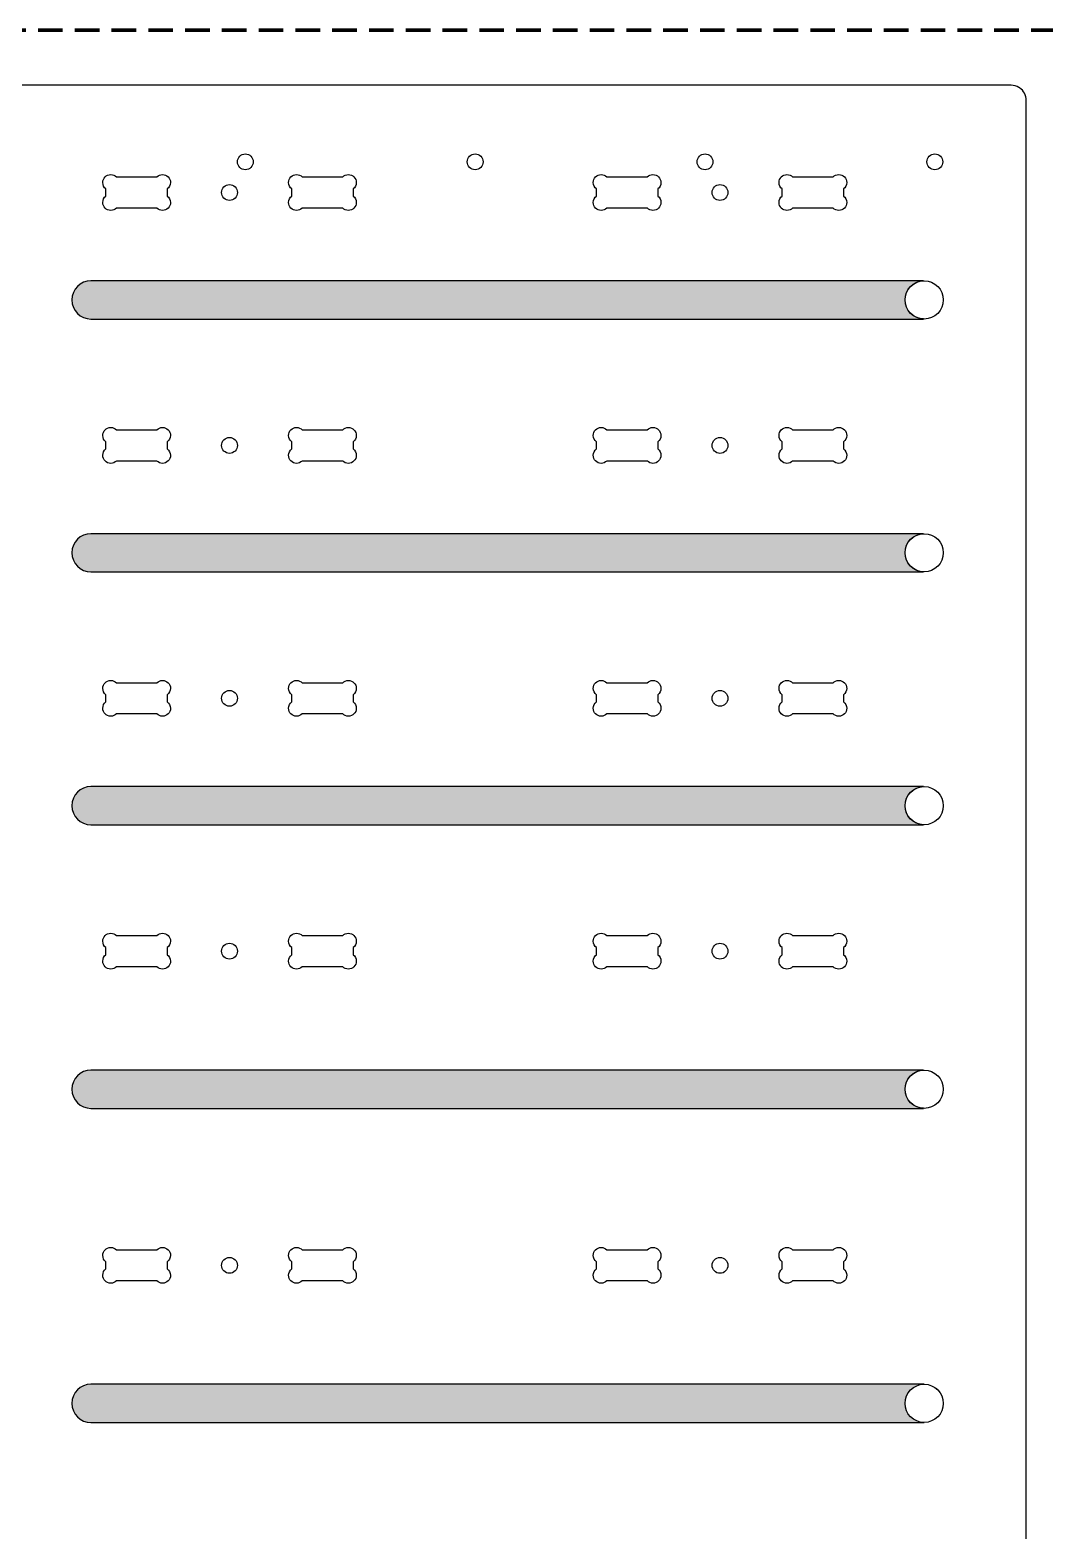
# Model space of a CAD drawing. Header units: inches. Extents: x 96.7 to 192.7, y 150 to 198.
# Drawn here: x 120.62 to 137.17, y 173.46 to 197.96 of the extents above; entities that cross this region are included whole.
import ezdxf

# ---------------------------------------------------------------- set-up
doc = ezdxf.new("R2010")
doc.units = ezdxf.units.IN
doc.header["$MEASUREMENT"] = 0
doc.linetypes.add('AI-Linetype-1', pattern=[0.6, 0.4, -0.2])
doc.layers.add('Layer 1', color=7, linetype='Continuous')

msp = doc.modelspace()

# ---------------------------------------------------------------- hatches: boundary and pattern name
at = {"layer": 'Layer 1'}
h = msp.add_hatch(color=4, dxfattribs=at)
h.dxf.hatch_style = 2
edge = h.paths.add_edge_path()
edge.add_spline(control_points=[(135.399, 175.79), (135.405, 175.785), (135.412, 175.779), (135.418, 175.773), (135.412, 175.779), (135.405, 175.785), (135.399, 175.79)], knot_values=[0, 0, 0, 0, 1, 1, 1, 2, 2, 2, 2], degree=3, periodic=1)
edge = h.paths.add_edge_path()
edge.add_spline(control_points=[(135.203, 175.859), (135.031, 175.859), (134.891, 175.719), (134.891, 175.547), (134.891, 175.375), (135.031, 175.235), (135.203, 175.235), (135.203, 175.235), (121.61, 175.235), (121.61, 175.235), (121.438, 175.235), (121.299, 175.374), (121.299, 175.547), (121.299, 175.72), (121.438, 175.859), (121.61, 175.859), (121.61, 175.859), (135.203, 175.859), (135.203, 175.859)], knot_values=[0, 0, 0, 0, 1, 1, 1, 2, 2, 2, 3, 3, 3, 4, 4, 4, 5, 5, 5, 6, 6, 6, 6], degree=3, periodic=1)
edge = h.paths.add_edge_path()
edge.add_spline(control_points=[(135.193, 180.985), (135.193, 180.985), (135.193, 180.985), (135.193, 180.985), (135.025, 180.979), (134.891, 180.842), (134.891, 180.673), (134.891, 180.504), (135.025, 180.367), (135.193, 180.362), (135.193, 180.362), (135.193, 180.361), (135.193, 180.361), (135.193, 180.361), (121.61, 180.361), (121.61, 180.361), (121.438, 180.361), (121.299, 180.5), (121.299, 180.673), (121.299, 180.846), (121.438, 180.985), (121.61, 180.985), (121.61, 180.985), (135.193, 180.985), (135.193, 180.985)], knot_values=[0, 0, 0, 0, 1, 1, 1, 2, 2, 2, 3, 3, 3, 4, 4, 4, 5, 5, 5, 6, 6, 6, 7, 7, 7, 8, 8, 8, 8], degree=3, periodic=1)
edge = h.paths.add_edge_path()
edge.add_spline(control_points=[(135.193, 185.611), (135.193, 185.611), (135.193, 185.611), (135.193, 185.611), (135.025, 185.605), (134.891, 185.468), (134.891, 185.299), (134.891, 185.13), (135.025, 184.993), (135.193, 184.988), (135.193, 184.988), (135.193, 184.987), (135.193, 184.987), (135.193, 184.987), (121.61, 184.987), (121.61, 184.987), (121.438, 184.987), (121.299, 185.127), (121.299, 185.299), (121.299, 185.472), (121.438, 185.611), (121.61, 185.611), (121.61, 185.611), (135.193, 185.611), (135.193, 185.611)], knot_values=[0, 0, 0, 0, 1, 1, 1, 2, 2, 2, 3, 3, 3, 4, 4, 4, 5, 5, 5, 6, 6, 6, 7, 7, 7, 8, 8, 8, 8], degree=3, periodic=1)
edge = h.paths.add_edge_path()
edge.add_spline(control_points=[(135.193, 189.737), (135.193, 189.737), (135.193, 189.737), (135.193, 189.737), (135.025, 189.732), (134.891, 189.595), (134.891, 189.426), (134.891, 189.257), (135.025, 189.119), (135.193, 189.114), (135.193, 189.114), (135.193, 189.114), (135.193, 189.114), (135.193, 189.114), (121.61, 189.114), (121.61, 189.114), (121.438, 189.114), (121.299, 189.253), (121.299, 189.426), (121.299, 189.598), (121.438, 189.737), (121.61, 189.737), (121.61, 189.737), (135.193, 189.737), (135.193, 189.737), (135.193, 189.737), (135.193, 189.737), (135.193, 189.737)], knot_values=[0, 0, 0, 0, 1, 1, 1, 2, 2, 2, 3, 3, 3, 4, 4, 4, 5, 5, 5, 6, 6, 6, 7, 7, 7, 8, 8, 8, 9, 9, 9, 9], degree=3, periodic=1)
edge = h.paths.add_edge_path()
edge.add_spline(control_points=[(135.193, 193.864), (135.193, 193.864), (135.193, 193.863), (135.193, 193.863), (135.025, 193.858), (134.891, 193.721), (134.891, 193.552), (134.891, 193.383), (135.025, 193.246), (135.193, 193.241), (135.193, 193.241), (135.193, 193.24), (135.193, 193.24), (135.193, 193.24), (121.61, 193.24), (121.61, 193.24), (121.438, 193.24), (121.299, 193.379), (121.299, 193.552), (121.299, 193.725), (121.438, 193.864), (121.61, 193.864), (121.61, 193.864), (135.193, 193.864), (135.193, 193.864)], knot_values=[0, 0, 0, 0, 1, 1, 1, 2, 2, 2, 3, 3, 3, 4, 4, 4, 5, 5, 5, 6, 6, 6, 7, 7, 7, 8, 8, 8, 8], degree=3, periodic=1)

# ---------------------------------------------------------------- linework, layer by layer
at = {"layer": 'Layer 1', "color": 1, "linetype": 'AI-Linetype-1', "lineweight": 120}
msp.add_lwpolyline([(96.747, 197.955), (192.745, 197.955), (192.745, 149.957), (96.747, 149.957), (96.747, 197.955)], dxfattribs=at)
at = {"layer": 'Layer 1', "color": 7, "lineweight": 25}
for points, knots in [([(136.62, 197.054), (136.668, 197.054), (136.712, 197.041), (136.75, 197.018), (136.754, 197.016), (136.757, 197.014), (136.761, 197.011), (136.827, 196.966), (136.87, 196.891), (136.87, 196.804), (136.87, 196.804), (136.87, 156.305), (136.87, 156.305), (136.87, 156.167), (136.759, 156.055), (136.62, 156.055), (136.62, 156.055), (134.87, 156.055), (134.87, 156.055), (134.87, 156.055), (133.87, 155.055), (133.87, 155.055), (133.87, 155.055), (121.872, 155.055), (121.872, 155.055), (121.872, 155.055), (120.872, 156.055), (120.872, 156.055), (120.872, 156.055), (119.747, 156.055), (119.747, 156.055), (119.608, 156.055), (119.497, 156.167), (119.497, 156.305), (119.497, 156.305), (119.497, 172.43), (119.497, 172.43), (119.497, 172.43), (118.622, 172.43), (118.622, 172.43), (118.483, 172.43), (118.372, 172.542), (118.372, 172.68), (118.372, 172.68), (118.372, 196.804), (118.372, 196.804), (118.372, 196.943), (118.483, 197.054), (118.622, 197.054), (118.622, 197.054), (136.62, 197.054), (136.62, 197.054)], [0, 0, 0, 0, 1, 1, 1, 2, 2, 2, 3, 3, 3, 4, 4, 4, 5, 5, 5, 6, 6, 6, 7, 7, 7, 8, 8, 8, 9, 9, 9, 10, 10, 10, 11, 11, 11, 12, 12, 12, 13, 13, 13, 14, 14, 14, 15, 15, 15, 16, 16, 16, 17, 17, 17, 17]), ([(124.128, 195.934), (124.057, 195.934), (123.999, 195.876), (123.999, 195.804), (123.999, 195.733), (124.057, 195.675), (124.128, 195.675), (124.2, 195.675), (124.257, 195.733), (124.257, 195.804), (124.257, 195.876), (124.2, 195.934), (124.128, 195.934)], [0, 0, 0, 0, 1, 1, 1, 2, 2, 2, 3, 3, 3, 4, 4, 4, 4]), ([(127.878, 195.934), (127.807, 195.934), (127.749, 195.876), (127.749, 195.804), (127.749, 195.733), (127.807, 195.675), (127.878, 195.675), (127.95, 195.675), (128.007, 195.733), (128.007, 195.804), (128.007, 195.876), (127.95, 195.934), (127.878, 195.934)], [0, 0, 0, 0, 1, 1, 1, 2, 2, 2, 3, 3, 3, 4, 4, 4, 4]), ([(131.628, 195.934), (131.557, 195.934), (131.499, 195.876), (131.499, 195.804), (131.499, 195.733), (131.557, 195.675), (131.628, 195.675), (131.7, 195.675), (131.757, 195.733), (131.757, 195.804), (131.757, 195.876), (131.7, 195.934), (131.628, 195.934)], [0, 0, 0, 0, 1, 1, 1, 2, 2, 2, 3, 3, 3, 4, 4, 4, 4]), ([(135.378, 195.934), (135.307, 195.934), (135.249, 195.876), (135.249, 195.804), (135.249, 195.733), (135.307, 195.675), (135.378, 195.675), (135.45, 195.675), (135.507, 195.733), (135.507, 195.804), (135.507, 195.876), (135.45, 195.934), (135.378, 195.934)], [0, 0, 0, 0, 1, 1, 1, 2, 2, 2, 3, 3, 3, 4, 4, 4, 4]), ([(122.777, 195.596), (122.741, 195.596), (122.709, 195.582), (122.685, 195.558), (122.685, 195.558), (122.025, 195.558), (122.025, 195.558), (122.001, 195.582), (121.969, 195.596), (121.933, 195.596), (121.861, 195.596), (121.803, 195.538), (121.803, 195.466), (121.803, 195.423), (121.823, 195.386), (121.855, 195.362), (121.855, 195.362), (121.855, 195.246), (121.855, 195.246), (121.823, 195.222), (121.803, 195.185), (121.803, 195.142), (121.803, 195.07), (121.861, 195.012), (121.933, 195.012), (121.969, 195.012), (122.001, 195.026), (122.025, 195.05), (122.025, 195.05), (122.686, 195.05), (122.686, 195.05), (122.709, 195.026), (122.742, 195.012), (122.777, 195.012), (122.849, 195.012), (122.908, 195.07), (122.908, 195.142), (122.908, 195.185), (122.887, 195.222), (122.855, 195.246), (122.855, 195.246), (122.855, 195.362), (122.855, 195.362), (122.887, 195.386), (122.908, 195.423), (122.908, 195.466), (122.908, 195.538), (122.849, 195.596), (122.777, 195.596)], [0, 0, 0, 0, 1, 1, 1, 2, 2, 2, 3, 3, 3, 4, 4, 4, 5, 5, 5, 6, 6, 6, 7, 7, 7, 8, 8, 8, 9, 9, 9, 10, 10, 10, 11, 11, 11, 12, 12, 12, 13, 13, 13, 14, 14, 14, 15, 15, 15, 16, 16, 16, 16]), ([(123.871, 195.433), (123.799, 195.433), (123.742, 195.375), (123.742, 195.304), (123.742, 195.232), (123.799, 195.175), (123.871, 195.175), (123.942, 195.175), (124, 195.232), (124, 195.304), (124, 195.375), (123.942, 195.433), (123.871, 195.433)], [0, 0, 0, 0, 1, 1, 1, 2, 2, 2, 3, 3, 3, 4, 4, 4, 4]), ([(125.809, 195.596), (125.773, 195.596), (125.74, 195.582), (125.717, 195.558), (125.717, 195.558), (125.056, 195.558), (125.056, 195.558), (125.033, 195.582), (125, 195.596), (124.964, 195.596), (124.892, 195.596), (124.834, 195.538), (124.834, 195.466), (124.834, 195.423), (124.855, 195.386), (124.886, 195.362), (124.886, 195.362), (124.886, 195.246), (124.886, 195.246), (124.855, 195.222), (124.834, 195.185), (124.834, 195.142), (124.834, 195.07), (124.892, 195.012), (124.964, 195.012), (125, 195.012), (125.032, 195.026), (125.056, 195.05), (125.056, 195.05), (125.717, 195.05), (125.717, 195.05), (125.741, 195.026), (125.773, 195.012), (125.809, 195.012), (125.881, 195.012), (125.939, 195.07), (125.939, 195.142), (125.939, 195.185), (125.918, 195.222), (125.886, 195.246), (125.886, 195.246), (125.886, 195.362), (125.886, 195.362), (125.918, 195.386), (125.939, 195.423), (125.939, 195.466), (125.939, 195.538), (125.881, 195.596), (125.809, 195.596)], [0, 0, 0, 0, 1, 1, 1, 2, 2, 2, 3, 3, 3, 4, 4, 4, 5, 5, 5, 6, 6, 6, 7, 7, 7, 8, 8, 8, 9, 9, 9, 10, 10, 10, 11, 11, 11, 12, 12, 12, 13, 13, 13, 14, 14, 14, 15, 15, 15, 16, 16, 16, 16]), ([(130.778, 195.596), (130.742, 195.596), (130.71, 195.582), (130.686, 195.558), (130.686, 195.558), (130.026, 195.558), (130.026, 195.558), (130.003, 195.582), (129.97, 195.596), (129.934, 195.596), (129.862, 195.596), (129.804, 195.538), (129.804, 195.466), (129.804, 195.423), (129.824, 195.386), (129.856, 195.362), (129.856, 195.362), (129.856, 195.246), (129.856, 195.246), (129.824, 195.222), (129.804, 195.185), (129.804, 195.142), (129.804, 195.07), (129.862, 195.012), (129.934, 195.012), (129.97, 195.012), (130.002, 195.026), (130.026, 195.05), (130.026, 195.05), (130.687, 195.05), (130.687, 195.05), (130.71, 195.026), (130.743, 195.012), (130.778, 195.012), (130.85, 195.012), (130.909, 195.07), (130.909, 195.142), (130.909, 195.185), (130.888, 195.222), (130.856, 195.246), (130.856, 195.246), (130.856, 195.362), (130.856, 195.362), (130.888, 195.386), (130.909, 195.423), (130.909, 195.466), (130.909, 195.538), (130.85, 195.596), (130.778, 195.596)], [0, 0, 0, 0, 1, 1, 1, 2, 2, 2, 3, 3, 3, 4, 4, 4, 5, 5, 5, 6, 6, 6, 7, 7, 7, 8, 8, 8, 9, 9, 9, 10, 10, 10, 11, 11, 11, 12, 12, 12, 13, 13, 13, 14, 14, 14, 15, 15, 15, 16, 16, 16, 16]), ([(131.872, 195.433), (131.8, 195.433), (131.743, 195.375), (131.743, 195.304), (131.743, 195.232), (131.8, 195.175), (131.872, 195.175), (131.943, 195.175), (132.001, 195.232), (132.001, 195.304), (132.001, 195.375), (131.943, 195.433), (131.872, 195.433)], [0, 0, 0, 0, 1, 1, 1, 2, 2, 2, 3, 3, 3, 4, 4, 4, 4]), ([(133.81, 195.596), (133.774, 195.596), (133.741, 195.582), (133.718, 195.558), (133.718, 195.558), (133.057, 195.558), (133.057, 195.558), (133.034, 195.582), (133.001, 195.596), (132.965, 195.596), (132.893, 195.596), (132.835, 195.538), (132.835, 195.466), (132.835, 195.423), (132.856, 195.386), (132.887, 195.362), (132.887, 195.362), (132.887, 195.246), (132.887, 195.246), (132.856, 195.222), (132.835, 195.185), (132.835, 195.142), (132.835, 195.07), (132.893, 195.012), (132.965, 195.012), (133.001, 195.012), (133.033, 195.026), (133.057, 195.05), (133.057, 195.05), (133.718, 195.05), (133.718, 195.05), (133.742, 195.026), (133.774, 195.012), (133.81, 195.012), (133.882, 195.012), (133.94, 195.07), (133.94, 195.142), (133.94, 195.185), (133.919, 195.222), (133.887, 195.246), (133.887, 195.246), (133.887, 195.362), (133.887, 195.362), (133.919, 195.386), (133.94, 195.423), (133.94, 195.466), (133.94, 195.538), (133.882, 195.596), (133.81, 195.596)], [0, 0, 0, 0, 1, 1, 1, 2, 2, 2, 3, 3, 3, 4, 4, 4, 5, 5, 5, 6, 6, 6, 7, 7, 7, 8, 8, 8, 9, 9, 9, 10, 10, 10, 11, 11, 11, 12, 12, 12, 13, 13, 13, 14, 14, 14, 15, 15, 15, 16, 16, 16, 16]), ([(135.193, 193.864), (135.193, 193.864), (135.193, 193.863), (135.193, 193.863), (135.025, 193.858), (134.891, 193.721), (134.891, 193.552), (134.891, 193.383), (135.025, 193.246), (135.193, 193.241), (135.193, 193.241), (135.193, 193.24), (135.193, 193.24), (135.193, 193.24), (121.61, 193.24), (121.61, 193.24), (121.438, 193.24), (121.299, 193.379), (121.299, 193.552), (121.299, 193.725), (121.438, 193.864), (121.61, 193.864), (121.61, 193.864), (135.193, 193.864), (135.193, 193.864)], [0, 0, 0, 0, 1, 1, 1, 2, 2, 2, 3, 3, 3, 4, 4, 4, 5, 5, 5, 6, 6, 6, 7, 7, 7, 8, 8, 8, 8]), ([(135.203, 193.864), (135.031, 193.864), (134.891, 193.724), (134.891, 193.552), (134.891, 193.38), (135.031, 193.24), (135.203, 193.24), (135.375, 193.24), (135.515, 193.38), (135.515, 193.552), (135.515, 193.724), (135.375, 193.864), (135.203, 193.864)], [0, 0, 0, 0, 1, 1, 1, 2, 2, 2, 3, 3, 3, 4, 4, 4, 4]), ([(122.777, 191.47), (122.741, 191.47), (122.709, 191.455), (122.685, 191.432), (122.685, 191.432), (122.025, 191.432), (122.025, 191.432), (122.001, 191.455), (121.969, 191.47), (121.933, 191.47), (121.861, 191.47), (121.803, 191.412), (121.803, 191.34), (121.803, 191.297), (121.823, 191.259), (121.855, 191.236), (121.855, 191.236), (121.855, 191.12), (121.855, 191.12), (121.823, 191.096), (121.803, 191.058), (121.803, 191.016), (121.803, 190.944), (121.861, 190.885), (121.933, 190.885), (121.969, 190.885), (122.001, 190.9), (122.025, 190.923), (122.025, 190.923), (122.686, 190.923), (122.686, 190.923), (122.709, 190.9), (122.742, 190.885), (122.777, 190.885), (122.849, 190.885), (122.908, 190.944), (122.908, 191.016), (122.908, 191.058), (122.887, 191.096), (122.855, 191.12), (122.855, 191.12), (122.855, 191.236), (122.855, 191.236), (122.887, 191.259), (122.908, 191.297), (122.908, 191.34), (122.908, 191.412), (122.849, 191.47), (122.777, 191.47)], [0, 0, 0, 0, 1, 1, 1, 2, 2, 2, 3, 3, 3, 4, 4, 4, 5, 5, 5, 6, 6, 6, 7, 7, 7, 8, 8, 8, 9, 9, 9, 10, 10, 10, 11, 11, 11, 12, 12, 12, 13, 13, 13, 14, 14, 14, 15, 15, 15, 16, 16, 16, 16]), ([(123.871, 191.307), (123.799, 191.307), (123.742, 191.249), (123.742, 191.177), (123.742, 191.106), (123.799, 191.048), (123.871, 191.048), (123.942, 191.048), (124, 191.106), (124, 191.177), (124, 191.249), (123.942, 191.307), (123.871, 191.307)], [0, 0, 0, 0, 1, 1, 1, 2, 2, 2, 3, 3, 3, 4, 4, 4, 4]), ([(125.809, 191.47), (125.773, 191.47), (125.74, 191.455), (125.717, 191.432), (125.717, 191.432), (125.056, 191.432), (125.056, 191.432), (125.033, 191.455), (125, 191.47), (124.964, 191.47), (124.892, 191.47), (124.834, 191.412), (124.834, 191.34), (124.834, 191.297), (124.855, 191.259), (124.886, 191.236), (124.886, 191.236), (124.886, 191.119), (124.886, 191.119), (124.855, 191.096), (124.834, 191.058), (124.834, 191.016), (124.834, 190.944), (124.892, 190.885), (124.964, 190.885), (125, 190.885), (125.032, 190.9), (125.056, 190.923), (125.056, 190.923), (125.717, 190.923), (125.717, 190.923), (125.741, 190.9), (125.773, 190.885), (125.809, 190.885), (125.881, 190.885), (125.939, 190.944), (125.939, 191.016), (125.939, 191.058), (125.918, 191.096), (125.886, 191.12), (125.886, 191.12), (125.886, 191.236), (125.886, 191.236), (125.918, 191.259), (125.939, 191.297), (125.939, 191.34), (125.939, 191.412), (125.881, 191.47), (125.809, 191.47)], [0, 0, 0, 0, 1, 1, 1, 2, 2, 2, 3, 3, 3, 4, 4, 4, 5, 5, 5, 6, 6, 6, 7, 7, 7, 8, 8, 8, 9, 9, 9, 10, 10, 10, 11, 11, 11, 12, 12, 12, 13, 13, 13, 14, 14, 14, 15, 15, 15, 16, 16, 16, 16]), ([(130.778, 191.47), (130.742, 191.47), (130.71, 191.455), (130.686, 191.432), (130.686, 191.432), (130.026, 191.432), (130.026, 191.432), (130.003, 191.455), (129.97, 191.47), (129.934, 191.47), (129.862, 191.47), (129.804, 191.412), (129.804, 191.34), (129.804, 191.297), (129.824, 191.259), (129.856, 191.236), (129.856, 191.236), (129.856, 191.12), (129.856, 191.12), (129.824, 191.096), (129.804, 191.058), (129.804, 191.016), (129.804, 190.944), (129.862, 190.885), (129.934, 190.885), (129.97, 190.885), (130.002, 190.9), (130.026, 190.923), (130.026, 190.923), (130.687, 190.923), (130.687, 190.923), (130.71, 190.9), (130.743, 190.885), (130.778, 190.885), (130.85, 190.885), (130.909, 190.944), (130.909, 191.016), (130.909, 191.058), (130.888, 191.096), (130.856, 191.12), (130.856, 191.12), (130.856, 191.236), (130.856, 191.236), (130.888, 191.259), (130.909, 191.297), (130.909, 191.34), (130.909, 191.412), (130.85, 191.47), (130.778, 191.47)], [0, 0, 0, 0, 1, 1, 1, 2, 2, 2, 3, 3, 3, 4, 4, 4, 5, 5, 5, 6, 6, 6, 7, 7, 7, 8, 8, 8, 9, 9, 9, 10, 10, 10, 11, 11, 11, 12, 12, 12, 13, 13, 13, 14, 14, 14, 15, 15, 15, 16, 16, 16, 16]), ([(131.872, 191.307), (131.8, 191.307), (131.743, 191.249), (131.743, 191.177), (131.743, 191.106), (131.8, 191.048), (131.872, 191.048), (131.943, 191.048), (132.001, 191.106), (132.001, 191.177), (132.001, 191.249), (131.943, 191.307), (131.872, 191.307)], [0, 0, 0, 0, 1, 1, 1, 2, 2, 2, 3, 3, 3, 4, 4, 4, 4]), ([(133.81, 191.47), (133.774, 191.47), (133.741, 191.455), (133.718, 191.432), (133.718, 191.432), (133.057, 191.432), (133.057, 191.432), (133.034, 191.455), (133.001, 191.47), (132.965, 191.47), (132.893, 191.47), (132.835, 191.412), (132.835, 191.34), (132.835, 191.297), (132.856, 191.259), (132.887, 191.236), (132.887, 191.236), (132.887, 191.119), (132.887, 191.119), (132.856, 191.096), (132.835, 191.058), (132.835, 191.016), (132.835, 190.944), (132.893, 190.885), (132.965, 190.885), (133.001, 190.885), (133.033, 190.9), (133.057, 190.923), (133.057, 190.923), (133.718, 190.923), (133.718, 190.923), (133.742, 190.9), (133.774, 190.885), (133.81, 190.885), (133.882, 190.885), (133.94, 190.944), (133.94, 191.016), (133.94, 191.058), (133.919, 191.096), (133.887, 191.12), (133.887, 191.12), (133.887, 191.236), (133.887, 191.236), (133.919, 191.259), (133.94, 191.297), (133.94, 191.34), (133.94, 191.412), (133.882, 191.47), (133.81, 191.47)], [0, 0, 0, 0, 1, 1, 1, 2, 2, 2, 3, 3, 3, 4, 4, 4, 5, 5, 5, 6, 6, 6, 7, 7, 7, 8, 8, 8, 9, 9, 9, 10, 10, 10, 11, 11, 11, 12, 12, 12, 13, 13, 13, 14, 14, 14, 15, 15, 15, 16, 16, 16, 16]), ([(135.193, 189.737), (135.193, 189.737), (135.193, 189.737), (135.193, 189.737), (135.025, 189.732), (134.891, 189.595), (134.891, 189.426), (134.891, 189.257), (135.025, 189.119), (135.193, 189.114), (135.193, 189.114), (135.193, 189.114), (135.193, 189.114), (135.193, 189.114), (121.61, 189.114), (121.61, 189.114), (121.438, 189.114), (121.299, 189.253), (121.299, 189.426), (121.299, 189.598), (121.438, 189.737), (121.61, 189.737), (121.61, 189.737), (135.193, 189.737), (135.193, 189.737), (135.193, 189.737), (135.193, 189.737), (135.193, 189.737)], [0, 0, 0, 0, 1, 1, 1, 2, 2, 2, 3, 3, 3, 4, 4, 4, 5, 5, 5, 6, 6, 6, 7, 7, 7, 8, 8, 8, 9, 9, 9, 9]), ([(135.203, 189.737), (135.031, 189.737), (134.891, 189.598), (134.891, 189.426), (134.891, 189.253), (135.031, 189.114), (135.203, 189.114), (135.375, 189.114), (135.515, 189.253), (135.515, 189.426), (135.515, 189.598), (135.375, 189.737), (135.203, 189.737)], [0, 0, 0, 0, 1, 1, 1, 2, 2, 2, 3, 3, 3, 4, 4, 4, 4]), ([(122.777, 187.343), (122.741, 187.343), (122.709, 187.329), (122.685, 187.305), (122.685, 187.305), (122.025, 187.305), (122.025, 187.305), (122.001, 187.329), (121.969, 187.343), (121.933, 187.343), (121.861, 187.343), (121.803, 187.285), (121.803, 187.213), (121.803, 187.171), (121.823, 187.133), (121.855, 187.109), (121.855, 187.109), (121.855, 186.993), (121.855, 186.993), (121.823, 186.97), (121.803, 186.932), (121.803, 186.889), (121.803, 186.817), (121.861, 186.759), (121.933, 186.759), (121.969, 186.759), (122.001, 186.774), (122.025, 186.797), (122.025, 186.797), (122.686, 186.797), (122.686, 186.797), (122.709, 186.774), (122.742, 186.759), (122.777, 186.759), (122.849, 186.759), (122.908, 186.817), (122.908, 186.889), (122.908, 186.932), (122.887, 186.97), (122.855, 186.993), (122.855, 186.993), (122.855, 187.109), (122.855, 187.109), (122.887, 187.133), (122.908, 187.171), (122.908, 187.213), (122.908, 187.285), (122.849, 187.343), (122.777, 187.343)], [0, 0, 0, 0, 1, 1, 1, 2, 2, 2, 3, 3, 3, 4, 4, 4, 5, 5, 5, 6, 6, 6, 7, 7, 7, 8, 8, 8, 9, 9, 9, 10, 10, 10, 11, 11, 11, 12, 12, 12, 13, 13, 13, 14, 14, 14, 15, 15, 15, 16, 16, 16, 16]), ([(123.871, 187.18), (123.799, 187.18), (123.742, 187.122), (123.742, 187.051), (123.742, 186.98), (123.799, 186.922), (123.871, 186.922), (123.942, 186.922), (124, 186.98), (124, 187.051), (124, 187.122), (123.942, 187.18), (123.871, 187.18)], [0, 0, 0, 0, 1, 1, 1, 2, 2, 2, 3, 3, 3, 4, 4, 4, 4]), ([(125.809, 187.343), (125.773, 187.343), (125.74, 187.329), (125.717, 187.305), (125.717, 187.305), (125.056, 187.305), (125.056, 187.305), (125.033, 187.329), (125, 187.343), (124.964, 187.343), (124.892, 187.343), (124.834, 187.285), (124.834, 187.213), (124.834, 187.171), (124.855, 187.133), (124.886, 187.109), (124.886, 187.109), (124.886, 186.993), (124.886, 186.993), (124.855, 186.969), (124.834, 186.932), (124.834, 186.889), (124.834, 186.817), (124.892, 186.759), (124.964, 186.759), (125, 186.759), (125.032, 186.774), (125.056, 186.797), (125.056, 186.797), (125.717, 186.797), (125.717, 186.797), (125.741, 186.774), (125.773, 186.759), (125.809, 186.759), (125.881, 186.759), (125.939, 186.817), (125.939, 186.889), (125.939, 186.932), (125.918, 186.97), (125.886, 186.993), (125.886, 186.993), (125.886, 187.109), (125.886, 187.109), (125.918, 187.133), (125.939, 187.171), (125.939, 187.213), (125.939, 187.285), (125.881, 187.343), (125.809, 187.343)], [0, 0, 0, 0, 1, 1, 1, 2, 2, 2, 3, 3, 3, 4, 4, 4, 5, 5, 5, 6, 6, 6, 7, 7, 7, 8, 8, 8, 9, 9, 9, 10, 10, 10, 11, 11, 11, 12, 12, 12, 13, 13, 13, 14, 14, 14, 15, 15, 15, 16, 16, 16, 16]), ([(130.778, 187.343), (130.742, 187.343), (130.71, 187.329), (130.686, 187.305), (130.686, 187.305), (130.026, 187.305), (130.026, 187.305), (130.003, 187.329), (129.97, 187.343), (129.934, 187.343), (129.862, 187.343), (129.804, 187.285), (129.804, 187.213), (129.804, 187.171), (129.824, 187.133), (129.856, 187.109), (129.856, 187.109), (129.856, 186.993), (129.856, 186.993), (129.824, 186.97), (129.804, 186.932), (129.804, 186.889), (129.804, 186.817), (129.862, 186.759), (129.934, 186.759), (129.97, 186.759), (130.002, 186.774), (130.026, 186.797), (130.026, 186.797), (130.687, 186.797), (130.687, 186.797), (130.71, 186.774), (130.743, 186.759), (130.778, 186.759), (130.85, 186.759), (130.909, 186.817), (130.909, 186.889), (130.909, 186.932), (130.888, 186.97), (130.856, 186.993), (130.856, 186.993), (130.856, 187.109), (130.856, 187.109), (130.888, 187.133), (130.909, 187.171), (130.909, 187.213), (130.909, 187.285), (130.85, 187.343), (130.778, 187.343)], [0, 0, 0, 0, 1, 1, 1, 2, 2, 2, 3, 3, 3, 4, 4, 4, 5, 5, 5, 6, 6, 6, 7, 7, 7, 8, 8, 8, 9, 9, 9, 10, 10, 10, 11, 11, 11, 12, 12, 12, 13, 13, 13, 14, 14, 14, 15, 15, 15, 16, 16, 16, 16]), ([(131.872, 187.18), (131.8, 187.18), (131.743, 187.122), (131.743, 187.051), (131.743, 186.98), (131.8, 186.922), (131.872, 186.922), (131.943, 186.922), (132.001, 186.98), (132.001, 187.051), (132.001, 187.122), (131.943, 187.18), (131.872, 187.18)], [0, 0, 0, 0, 1, 1, 1, 2, 2, 2, 3, 3, 3, 4, 4, 4, 4]), ([(133.81, 187.343), (133.774, 187.343), (133.741, 187.329), (133.718, 187.305), (133.718, 187.305), (133.057, 187.305), (133.057, 187.305), (133.034, 187.329), (133.001, 187.343), (132.965, 187.343), (132.893, 187.343), (132.835, 187.285), (132.835, 187.213), (132.835, 187.171), (132.856, 187.133), (132.887, 187.109), (132.887, 187.109), (132.887, 186.993), (132.887, 186.993), (132.856, 186.969), (132.835, 186.932), (132.835, 186.889), (132.835, 186.817), (132.893, 186.759), (132.965, 186.759), (133.001, 186.759), (133.033, 186.774), (133.057, 186.797), (133.057, 186.797), (133.718, 186.797), (133.718, 186.797), (133.742, 186.774), (133.774, 186.759), (133.81, 186.759), (133.882, 186.759), (133.94, 186.817), (133.94, 186.889), (133.94, 186.932), (133.919, 186.97), (133.887, 186.993), (133.887, 186.993), (133.887, 187.109), (133.887, 187.109), (133.919, 187.133), (133.94, 187.171), (133.94, 187.213), (133.94, 187.285), (133.882, 187.343), (133.81, 187.343)], [0, 0, 0, 0, 1, 1, 1, 2, 2, 2, 3, 3, 3, 4, 4, 4, 5, 5, 5, 6, 6, 6, 7, 7, 7, 8, 8, 8, 9, 9, 9, 10, 10, 10, 11, 11, 11, 12, 12, 12, 13, 13, 13, 14, 14, 14, 15, 15, 15, 16, 16, 16, 16]), ([(135.193, 185.611), (135.193, 185.611), (135.193, 185.611), (135.193, 185.611), (135.025, 185.605), (134.891, 185.468), (134.891, 185.299), (134.891, 185.13), (135.025, 184.993), (135.193, 184.988), (135.193, 184.988), (135.193, 184.987), (135.193, 184.987), (135.193, 184.987), (121.61, 184.987), (121.61, 184.987), (121.438, 184.987), (121.299, 185.127), (121.299, 185.299), (121.299, 185.472), (121.438, 185.611), (121.61, 185.611), (121.61, 185.611), (135.193, 185.611), (135.193, 185.611)], [0, 0, 0, 0, 1, 1, 1, 2, 2, 2, 3, 3, 3, 4, 4, 4, 5, 5, 5, 6, 6, 6, 7, 7, 7, 8, 8, 8, 8]), ([(135.203, 185.611), (135.031, 185.611), (134.891, 185.471), (134.891, 185.299), (134.891, 185.127), (135.031, 184.987), (135.203, 184.987), (135.375, 184.987), (135.515, 185.127), (135.515, 185.299), (135.515, 185.471), (135.375, 185.611), (135.203, 185.611)], [0, 0, 0, 0, 1, 1, 1, 2, 2, 2, 3, 3, 3, 4, 4, 4, 4]), ([(122.777, 183.217), (122.741, 183.217), (122.709, 183.203), (122.685, 183.179), (122.685, 183.179), (122.025, 183.179), (122.025, 183.179), (122.001, 183.203), (121.969, 183.217), (121.933, 183.217), (121.861, 183.217), (121.803, 183.159), (121.803, 183.087), (121.803, 183.044), (121.823, 183.007), (121.855, 182.983), (121.855, 182.983), (121.855, 182.867), (121.855, 182.867), (121.823, 182.843), (121.803, 182.806), (121.803, 182.763), (121.803, 182.691), (121.861, 182.633), (121.933, 182.633), (121.969, 182.633), (122.001, 182.647), (122.025, 182.67), (122.025, 182.67), (122.686, 182.67), (122.686, 182.67), (122.709, 182.647), (122.742, 182.633), (122.777, 182.633), (122.849, 182.633), (122.908, 182.691), (122.908, 182.763), (122.908, 182.806), (122.887, 182.843), (122.855, 182.867), (122.855, 182.867), (122.855, 182.983), (122.855, 182.983), (122.887, 183.007), (122.908, 183.044), (122.908, 183.087), (122.908, 183.159), (122.849, 183.217), (122.777, 183.217)], [0, 0, 0, 0, 1, 1, 1, 2, 2, 2, 3, 3, 3, 4, 4, 4, 5, 5, 5, 6, 6, 6, 7, 7, 7, 8, 8, 8, 9, 9, 9, 10, 10, 10, 11, 11, 11, 12, 12, 12, 13, 13, 13, 14, 14, 14, 15, 15, 15, 16, 16, 16, 16]), ([(125.809, 183.217), (125.773, 183.217), (125.74, 183.203), (125.717, 183.179), (125.717, 183.179), (125.056, 183.179), (125.056, 183.179), (125.033, 183.203), (125, 183.217), (124.964, 183.217), (124.892, 183.217), (124.834, 183.159), (124.834, 183.087), (124.834, 183.044), (124.855, 183.007), (124.886, 182.983), (124.886, 182.983), (124.886, 182.867), (124.886, 182.867), (124.855, 182.843), (124.834, 182.805), (124.834, 182.763), (124.834, 182.691), (124.892, 182.633), (124.964, 182.633), (125, 182.633), (125.032, 182.647), (125.056, 182.67), (125.056, 182.67), (125.717, 182.67), (125.717, 182.67), (125.741, 182.647), (125.773, 182.633), (125.809, 182.633), (125.881, 182.633), (125.939, 182.691), (125.939, 182.763), (125.939, 182.806), (125.918, 182.843), (125.886, 182.867), (125.886, 182.867), (125.886, 182.983), (125.886, 182.983), (125.918, 183.007), (125.939, 183.044), (125.939, 183.087), (125.939, 183.159), (125.881, 183.217), (125.809, 183.217)], [0, 0, 0, 0, 1, 1, 1, 2, 2, 2, 3, 3, 3, 4, 4, 4, 5, 5, 5, 6, 6, 6, 7, 7, 7, 8, 8, 8, 9, 9, 9, 10, 10, 10, 11, 11, 11, 12, 12, 12, 13, 13, 13, 14, 14, 14, 15, 15, 15, 16, 16, 16, 16]), ([(130.778, 183.217), (130.742, 183.217), (130.71, 183.203), (130.686, 183.179), (130.686, 183.179), (130.026, 183.179), (130.026, 183.179), (130.003, 183.203), (129.97, 183.217), (129.934, 183.217), (129.862, 183.217), (129.804, 183.159), (129.804, 183.087), (129.804, 183.044), (129.824, 183.007), (129.856, 182.983), (129.856, 182.983), (129.856, 182.867), (129.856, 182.867), (129.824, 182.843), (129.804, 182.806), (129.804, 182.763), (129.804, 182.691), (129.862, 182.633), (129.934, 182.633), (129.97, 182.633), (130.002, 182.647), (130.026, 182.67), (130.026, 182.67), (130.687, 182.67), (130.687, 182.67), (130.71, 182.647), (130.743, 182.633), (130.778, 182.633), (130.85, 182.633), (130.909, 182.691), (130.909, 182.763), (130.909, 182.806), (130.888, 182.843), (130.856, 182.867), (130.856, 182.867), (130.856, 182.983), (130.856, 182.983), (130.888, 183.007), (130.909, 183.044), (130.909, 183.087), (130.909, 183.159), (130.85, 183.217), (130.778, 183.217)], [0, 0, 0, 0, 1, 1, 1, 2, 2, 2, 3, 3, 3, 4, 4, 4, 5, 5, 5, 6, 6, 6, 7, 7, 7, 8, 8, 8, 9, 9, 9, 10, 10, 10, 11, 11, 11, 12, 12, 12, 13, 13, 13, 14, 14, 14, 15, 15, 15, 16, 16, 16, 16]), ([(133.81, 183.217), (133.774, 183.217), (133.741, 183.203), (133.718, 183.179), (133.718, 183.179), (133.057, 183.179), (133.057, 183.179), (133.034, 183.203), (133.001, 183.217), (132.965, 183.217), (132.893, 183.217), (132.835, 183.159), (132.835, 183.087), (132.835, 183.044), (132.856, 183.007), (132.887, 182.983), (132.887, 182.983), (132.887, 182.867), (132.887, 182.867), (132.856, 182.843), (132.835, 182.805), (132.835, 182.763), (132.835, 182.691), (132.893, 182.633), (132.965, 182.633), (133.001, 182.633), (133.033, 182.647), (133.057, 182.67), (133.057, 182.67), (133.718, 182.67), (133.718, 182.67), (133.742, 182.647), (133.774, 182.633), (133.81, 182.633), (133.882, 182.633), (133.94, 182.691), (133.94, 182.763), (133.94, 182.806), (133.919, 182.843), (133.887, 182.867), (133.887, 182.867), (133.887, 182.983), (133.887, 182.983), (133.919, 183.007), (133.94, 183.044), (133.94, 183.087), (133.94, 183.159), (133.882, 183.217), (133.81, 183.217)], [0, 0, 0, 0, 1, 1, 1, 2, 2, 2, 3, 3, 3, 4, 4, 4, 5, 5, 5, 6, 6, 6, 7, 7, 7, 8, 8, 8, 9, 9, 9, 10, 10, 10, 11, 11, 11, 12, 12, 12, 13, 13, 13, 14, 14, 14, 15, 15, 15, 16, 16, 16, 16]), ([(123.871, 183.054), (123.799, 183.054), (123.742, 182.996), (123.742, 182.925), (123.742, 182.853), (123.799, 182.795), (123.871, 182.795), (123.942, 182.795), (124, 182.853), (124, 182.925), (124, 182.996), (123.942, 183.054), (123.871, 183.054)], [0, 0, 0, 0, 1, 1, 1, 2, 2, 2, 3, 3, 3, 4, 4, 4, 4]), ([(131.872, 183.054), (131.8, 183.054), (131.743, 182.996), (131.743, 182.925), (131.743, 182.853), (131.8, 182.795), (131.872, 182.795), (131.943, 182.795), (132.001, 182.853), (132.001, 182.925), (132.001, 182.996), (131.943, 183.054), (131.872, 183.054)], [0, 0, 0, 0, 1, 1, 1, 2, 2, 2, 3, 3, 3, 4, 4, 4, 4]), ([(135.193, 180.985), (135.193, 180.985), (135.193, 180.985), (135.193, 180.985), (135.025, 180.979), (134.891, 180.842), (134.891, 180.673), (134.891, 180.504), (135.025, 180.367), (135.193, 180.362), (135.193, 180.362), (135.193, 180.361), (135.193, 180.361), (135.193, 180.361), (121.61, 180.361), (121.61, 180.361), (121.438, 180.361), (121.299, 180.5), (121.299, 180.673), (121.299, 180.846), (121.438, 180.985), (121.61, 180.985), (121.61, 180.985), (135.193, 180.985), (135.193, 180.985)], [0, 0, 0, 0, 1, 1, 1, 2, 2, 2, 3, 3, 3, 4, 4, 4, 5, 5, 5, 6, 6, 6, 7, 7, 7, 8, 8, 8, 8]), ([(135.203, 180.985), (135.031, 180.985), (134.891, 180.845), (134.891, 180.673), (134.891, 180.501), (135.031, 180.361), (135.203, 180.361), (135.375, 180.361), (135.515, 180.501), (135.515, 180.673), (135.515, 180.845), (135.375, 180.985), (135.203, 180.985)], [0, 0, 0, 0, 1, 1, 1, 2, 2, 2, 3, 3, 3, 4, 4, 4, 4]), ([(122.777, 178.091), (122.741, 178.091), (122.709, 178.077), (122.685, 178.053), (122.685, 178.053), (122.025, 178.053), (122.025, 178.053), (122.001, 178.077), (121.969, 178.091), (121.933, 178.091), (121.861, 178.091), (121.803, 178.033), (121.803, 177.961), (121.803, 177.918), (121.823, 177.881), (121.855, 177.857), (121.855, 177.857), (121.855, 177.741), (121.855, 177.741), (121.823, 177.717), (121.803, 177.68), (121.803, 177.637), (121.803, 177.565), (121.861, 177.507), (121.933, 177.507), (121.969, 177.507), (122.001, 177.521), (122.025, 177.544), (122.025, 177.544), (122.686, 177.544), (122.686, 177.544), (122.709, 177.521), (122.742, 177.507), (122.777, 177.507), (122.849, 177.507), (122.908, 177.565), (122.908, 177.637), (122.908, 177.68), (122.887, 177.717), (122.855, 177.741), (122.855, 177.741), (122.855, 177.857), (122.855, 177.857), (122.887, 177.881), (122.908, 177.918), (122.908, 177.961), (122.908, 178.033), (122.849, 178.091), (122.777, 178.091)], [0, 0, 0, 0, 1, 1, 1, 2, 2, 2, 3, 3, 3, 4, 4, 4, 5, 5, 5, 6, 6, 6, 7, 7, 7, 8, 8, 8, 9, 9, 9, 10, 10, 10, 11, 11, 11, 12, 12, 12, 13, 13, 13, 14, 14, 14, 15, 15, 15, 16, 16, 16, 16]), ([(125.809, 178.091), (125.773, 178.091), (125.74, 178.077), (125.717, 178.053), (125.717, 178.053), (125.056, 178.053), (125.056, 178.053), (125.033, 178.077), (125, 178.091), (124.964, 178.091), (124.892, 178.091), (124.834, 178.033), (124.834, 177.961), (124.834, 177.918), (124.855, 177.881), (124.886, 177.857), (124.886, 177.857), (124.886, 177.741), (124.886, 177.741), (124.855, 177.717), (124.834, 177.679), (124.834, 177.637), (124.834, 177.565), (124.892, 177.507), (124.964, 177.507), (125, 177.507), (125.032, 177.521), (125.056, 177.544), (125.056, 177.544), (125.717, 177.544), (125.717, 177.544), (125.741, 177.521), (125.773, 177.507), (125.809, 177.507), (125.881, 177.507), (125.939, 177.565), (125.939, 177.637), (125.939, 177.68), (125.918, 177.717), (125.886, 177.741), (125.886, 177.741), (125.886, 177.857), (125.886, 177.857), (125.918, 177.881), (125.939, 177.918), (125.939, 177.961), (125.939, 178.033), (125.881, 178.091), (125.809, 178.091)], [0, 0, 0, 0, 1, 1, 1, 2, 2, 2, 3, 3, 3, 4, 4, 4, 5, 5, 5, 6, 6, 6, 7, 7, 7, 8, 8, 8, 9, 9, 9, 10, 10, 10, 11, 11, 11, 12, 12, 12, 13, 13, 13, 14, 14, 14, 15, 15, 15, 16, 16, 16, 16]), ([(130.778, 178.091), (130.742, 178.091), (130.71, 178.077), (130.686, 178.053), (130.686, 178.053), (130.026, 178.053), (130.026, 178.053), (130.003, 178.077), (129.97, 178.091), (129.934, 178.091), (129.862, 178.091), (129.804, 178.033), (129.804, 177.961), (129.804, 177.918), (129.824, 177.881), (129.856, 177.857), (129.856, 177.857), (129.856, 177.741), (129.856, 177.741), (129.824, 177.717), (129.804, 177.68), (129.804, 177.637), (129.804, 177.565), (129.862, 177.507), (129.934, 177.507), (129.97, 177.507), (130.002, 177.521), (130.026, 177.544), (130.026, 177.544), (130.687, 177.544), (130.687, 177.544), (130.71, 177.521), (130.743, 177.507), (130.778, 177.507), (130.85, 177.507), (130.909, 177.565), (130.909, 177.637), (130.909, 177.68), (130.888, 177.717), (130.856, 177.741), (130.856, 177.741), (130.856, 177.857), (130.856, 177.857), (130.888, 177.881), (130.909, 177.918), (130.909, 177.961), (130.909, 178.033), (130.85, 178.091), (130.778, 178.091)], [0, 0, 0, 0, 1, 1, 1, 2, 2, 2, 3, 3, 3, 4, 4, 4, 5, 5, 5, 6, 6, 6, 7, 7, 7, 8, 8, 8, 9, 9, 9, 10, 10, 10, 11, 11, 11, 12, 12, 12, 13, 13, 13, 14, 14, 14, 15, 15, 15, 16, 16, 16, 16]), ([(133.81, 178.091), (133.774, 178.091), (133.741, 178.077), (133.718, 178.053), (133.718, 178.053), (133.057, 178.053), (133.057, 178.053), (133.034, 178.077), (133.001, 178.091), (132.965, 178.091), (132.893, 178.091), (132.835, 178.033), (132.835, 177.961), (132.835, 177.918), (132.856, 177.881), (132.887, 177.857), (132.887, 177.857), (132.887, 177.741), (132.887, 177.741), (132.856, 177.717), (132.835, 177.679), (132.835, 177.637), (132.835, 177.565), (132.893, 177.507), (132.965, 177.507), (133.001, 177.507), (133.033, 177.521), (133.057, 177.544), (133.057, 177.544), (133.718, 177.544), (133.718, 177.544), (133.742, 177.521), (133.774, 177.507), (133.81, 177.507), (133.882, 177.507), (133.94, 177.565), (133.94, 177.637), (133.94, 177.68), (133.919, 177.717), (133.887, 177.741), (133.887, 177.741), (133.887, 177.857), (133.887, 177.857), (133.919, 177.881), (133.94, 177.918), (133.94, 177.961), (133.94, 178.033), (133.882, 178.091), (133.81, 178.091)], [0, 0, 0, 0, 1, 1, 1, 2, 2, 2, 3, 3, 3, 4, 4, 4, 5, 5, 5, 6, 6, 6, 7, 7, 7, 8, 8, 8, 9, 9, 9, 10, 10, 10, 11, 11, 11, 12, 12, 12, 13, 13, 13, 14, 14, 14, 15, 15, 15, 16, 16, 16, 16]), ([(123.871, 177.928), (123.799, 177.928), (123.742, 177.87), (123.742, 177.799), (123.742, 177.727), (123.799, 177.669), (123.871, 177.669), (123.942, 177.669), (124, 177.727), (124, 177.799), (124, 177.87), (123.942, 177.928), (123.871, 177.928)], [0, 0, 0, 0, 1, 1, 1, 2, 2, 2, 3, 3, 3, 4, 4, 4, 4]), ([(131.872, 177.928), (131.8, 177.928), (131.743, 177.87), (131.743, 177.799), (131.743, 177.727), (131.8, 177.669), (131.872, 177.669), (131.943, 177.669), (132.001, 177.727), (132.001, 177.799), (132.001, 177.87), (131.943, 177.928), (131.872, 177.928)], [0, 0, 0, 0, 1, 1, 1, 2, 2, 2, 3, 3, 3, 4, 4, 4, 4]), ([(135.203, 175.859), (135.031, 175.859), (134.891, 175.719), (134.891, 175.547), (134.891, 175.375), (135.031, 175.235), (135.203, 175.235), (135.203, 175.235), (121.61, 175.235), (121.61, 175.235), (121.438, 175.235), (121.299, 175.374), (121.299, 175.547), (121.299, 175.72), (121.438, 175.859), (121.61, 175.859), (121.61, 175.859), (135.203, 175.859), (135.203, 175.859)], [0, 0, 0, 0, 1, 1, 1, 2, 2, 2, 3, 3, 3, 4, 4, 4, 5, 5, 5, 6, 6, 6, 6]), ([(135.203, 175.859), (135.031, 175.859), (134.891, 175.719), (134.891, 175.547), (134.891, 175.375), (135.031, 175.235), (135.203, 175.235), (135.375, 175.235), (135.515, 175.375), (135.515, 175.547), (135.515, 175.719), (135.375, 175.859), (135.203, 175.859)], [0, 0, 0, 0, 1, 1, 1, 2, 2, 2, 3, 3, 3, 4, 4, 4, 4]), ([(135.399, 175.79), (135.405, 175.785), (135.412, 175.779), (135.418, 175.773), (135.412, 175.779), (135.405, 175.785), (135.399, 175.79)], [0, 0, 0, 0, 1, 1, 1, 2, 2, 2, 2])]:
    msp.add_open_spline(points, degree=3, knots=knots, dxfattribs=at)
at = {"layer": 'Layer 1', "lineweight": 0}
for points, knots in [([(135.193, 193.864), (135.193, 193.864), (135.193, 193.863), (135.193, 193.863), (135.025, 193.858), (134.891, 193.721), (134.891, 193.552), (134.891, 193.383), (135.025, 193.246), (135.193, 193.241), (135.193, 193.241), (135.193, 193.24), (135.193, 193.24), (135.193, 193.24), (121.61, 193.24), (121.61, 193.24), (121.438, 193.24), (121.299, 193.379), (121.299, 193.552), (121.299, 193.725), (121.438, 193.864), (121.61, 193.864), (121.61, 193.864), (135.193, 193.864), (135.193, 193.864)], [0, 0, 0, 0, 1, 1, 1, 2, 2, 2, 3, 3, 3, 4, 4, 4, 5, 5, 5, 6, 6, 6, 7, 7, 7, 8, 8, 8, 8]), ([(135.193, 189.737), (135.193, 189.737), (135.193, 189.737), (135.193, 189.737), (135.025, 189.732), (134.891, 189.595), (134.891, 189.426), (134.891, 189.257), (135.025, 189.119), (135.193, 189.114), (135.193, 189.114), (135.193, 189.114), (135.193, 189.114), (135.193, 189.114), (121.61, 189.114), (121.61, 189.114), (121.438, 189.114), (121.299, 189.253), (121.299, 189.426), (121.299, 189.598), (121.438, 189.737), (121.61, 189.737), (121.61, 189.737), (135.193, 189.737), (135.193, 189.737), (135.193, 189.737), (135.193, 189.737), (135.193, 189.737)], [0, 0, 0, 0, 1, 1, 1, 2, 2, 2, 3, 3, 3, 4, 4, 4, 5, 5, 5, 6, 6, 6, 7, 7, 7, 8, 8, 8, 9, 9, 9, 9]), ([(135.193, 185.611), (135.193, 185.611), (135.193, 185.611), (135.193, 185.611), (135.025, 185.605), (134.891, 185.468), (134.891, 185.299), (134.891, 185.13), (135.025, 184.993), (135.193, 184.988), (135.193, 184.988), (135.193, 184.987), (135.193, 184.987), (135.193, 184.987), (121.61, 184.987), (121.61, 184.987), (121.438, 184.987), (121.299, 185.127), (121.299, 185.299), (121.299, 185.472), (121.438, 185.611), (121.61, 185.611), (121.61, 185.611), (135.193, 185.611), (135.193, 185.611)], [0, 0, 0, 0, 1, 1, 1, 2, 2, 2, 3, 3, 3, 4, 4, 4, 5, 5, 5, 6, 6, 6, 7, 7, 7, 8, 8, 8, 8]), ([(135.193, 180.985), (135.193, 180.985), (135.193, 180.985), (135.193, 180.985), (135.025, 180.979), (134.891, 180.842), (134.891, 180.673), (134.891, 180.504), (135.025, 180.367), (135.193, 180.362), (135.193, 180.362), (135.193, 180.361), (135.193, 180.361), (135.193, 180.361), (121.61, 180.361), (121.61, 180.361), (121.438, 180.361), (121.299, 180.5), (121.299, 180.673), (121.299, 180.846), (121.438, 180.985), (121.61, 180.985), (121.61, 180.985), (135.193, 180.985), (135.193, 180.985)], [0, 0, 0, 0, 1, 1, 1, 2, 2, 2, 3, 3, 3, 4, 4, 4, 5, 5, 5, 6, 6, 6, 7, 7, 7, 8, 8, 8, 8]), ([(135.203, 175.859), (135.031, 175.859), (134.891, 175.719), (134.891, 175.547), (134.891, 175.375), (135.031, 175.235), (135.203, 175.235), (135.203, 175.235), (121.61, 175.235), (121.61, 175.235), (121.438, 175.235), (121.299, 175.374), (121.299, 175.547), (121.299, 175.72), (121.438, 175.859), (121.61, 175.859), (121.61, 175.859), (135.203, 175.859), (135.203, 175.859)], [0, 0, 0, 0, 1, 1, 1, 2, 2, 2, 3, 3, 3, 4, 4, 4, 5, 5, 5, 6, 6, 6, 6]), ([(135.399, 175.79), (135.405, 175.785), (135.412, 175.779), (135.418, 175.773), (135.412, 175.779), (135.405, 175.785), (135.399, 175.79)], [0, 0, 0, 0, 1, 1, 1, 2, 2, 2, 2])]:
    msp.add_open_spline(points, degree=3, knots=knots, dxfattribs=at)

doc.saveas('drawing.dxf')
